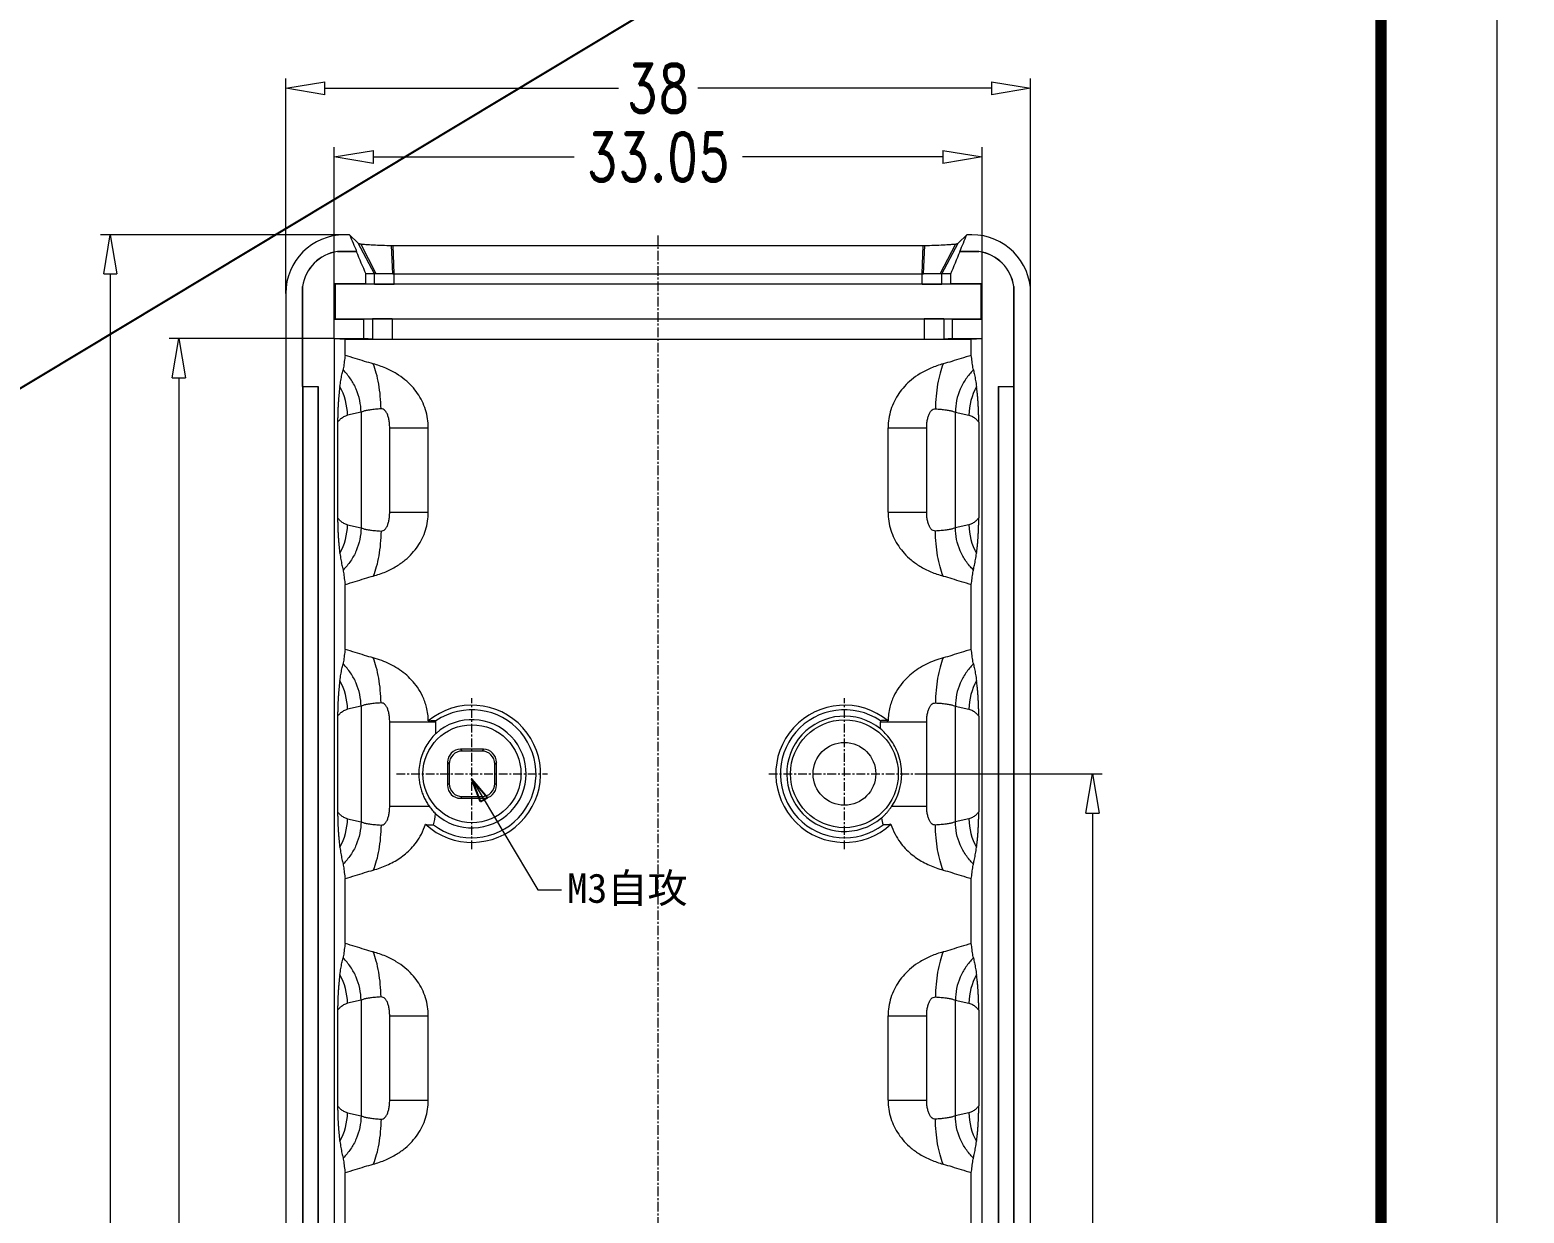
# Model space of a CAD drawing. Header units: inches. Extents: x 3700 to 4563, y 1353 to 2328.
# Drawn here: x 4045.9 to 4122.1, y 2202.2 to 2262.6 of the extents above; entities that cross this region are included whole.
import ezdxf

# ---------------------------------------------------------------- set-up
doc = ezdxf.new("R2010")
doc.units = ezdxf.units.IN
doc.header["$LTSCALE"] = 0.5
doc.linetypes.add('CENTER', pattern=[10.16, 6.35, -1.27, 1.27, -1.27])
doc.layers.add('dim', color=82, linetype='Continuous', lineweight=9)
doc.layers.add('from', color=7, linetype='Continuous', lineweight=13)
doc.styles.add('ROMAND', font='romand.shx', dxfattribs={"width": 0.75, "bigfont": 'gbcbig.shx'})
doc.styles.add('楷体', font='')
doc.styles.get('楷体').set_extended_font_data('KaiTi_GB2312')
doc.dimstyles.new('YanXiu', dxfattribs={"dimtxt": 2.5, "dimasz": 2.2, "dimexe": 1, "dimexo": 0, "dimgap": 0.66, "dimtad": 0, "dimzin": 9, "dimdsep": 46, "dimtxsty": 'ROMAND', "dimblk": 'CLOSEDBLANK', "dimcen": 0, "dimclrd": 3, "dimclre": 3, "dimclrt": 7, "dimazin": 2, "dimtfac": 1, "dimtofl": 0, "dimtmove": 0, "dimatfit": 3, "dimldrblk": 'CLOSEDBLANK', "dimfxl": 1, "dimlwd": 5, "dimlwe": 5, "dimarcsym": 0})

# ---------------------------------------------------------------- blocks, each defined once
blk = doc.blocks.new('_ClosedBlank')
at = {"color": 0, "linetype": 'ByBlock', "lineweight": -2}
for p, q in [((-1, 0.167), (0, 0)), ((-1, 0.167), (-1, -0.167)), ((0, 0), (-1, -0.167))]:
    blk.add_line(p, q, dxfattribs=at)
blk = doc.blocks.new('*D73')
at = {"layer": 'Defpoints', "color": 0, "transparency": 16777216}
for p in [(802.849, 488.391), (802.849, 429.391), (811.657, 429.391)]:
    blk.add_point(p, dxfattribs=at)
at = {"layer": 'dim', "color": 3, "lineweight": 5, "transparency": 16777216}
for p, q in [((802.849, 488.391), (812.156, 488.391)), ((811.657, 486.391), (811.657, 460.864)), ((811.657, 431.391), (811.657, 456.918)), ((802.849, 429.391), (812.156, 429.391))]:
    blk.add_line(p, q, dxfattribs=at)
at = {"layer": 'dim', "color": 3, "lineweight": 5, "transparency": 16777216, "xscale": 2, "yscale": 2, "zscale": 2}
for p, rotation in [((811.657, 488.391), 90), ((811.657, 429.391), 270)]:
    blk.add_blockref('_ClosedBlank', p, dxfattribs=dict(at, rotation=rotation))
at = {"layer": 'dim', "color": 7, "transparency": 16777216, "insert": (811.657, 458.891), "char_height": 2.5, "attachment_point": 5, "rotation": 90, "style": 'ROMAND'}
blk.add_mtext('59', dxfattribs=at)
blk = doc.blocks.new('*D69')
at = {"layer": 'Defpoints', "color": 0, "transparency": 16777216}
for p in [(806.022, 519.863), (772.976, 510.591), (806.022, 510.591)]:
    blk.add_point(p, dxfattribs=at)
at = {"layer": 'dim', "color": 3, "lineweight": 5, "transparency": 16777216}
for p, q in [((772.976, 510.591), (772.976, 520.363)), ((806.022, 510.591), (806.022, 520.363)), ((774.976, 519.863), (785.205, 519.863)), ((804.022, 519.863), (793.794, 519.863))]:
    blk.add_line(p, q, dxfattribs=at)
at = {"layer": 'dim', "color": 3, "lineweight": 5, "transparency": 16777216, "xscale": 2, "yscale": 2, "zscale": 2, "rotation": 180}
blk.add_blockref('_ClosedBlank', (772.976, 519.863), dxfattribs=at)
at = {"layer": 'dim', "color": 3, "lineweight": 5, "transparency": 16777216, "xscale": 2, "yscale": 2, "zscale": 2}
blk.add_blockref('_ClosedBlank', (806.022, 519.863), dxfattribs=at)
at = {"layer": 'dim', "color": 7, "transparency": 16777216, "insert": (789.499, 519.863), "char_height": 2.5, "attachment_point": 5, "style": 'ROMAND'}
blk.add_mtext('33.05', dxfattribs=at)
blk = doc.blocks.new('*D70')
at = {"layer": 'Defpoints', "color": 0, "transparency": 16777216}
for p in [(772.976, 510.591), (765.046, 407.191), (772.976, 407.191)]:
    blk.add_point(p, dxfattribs=at)
at = {"layer": 'dim', "color": 3, "lineweight": 5, "transparency": 16777216}
for p, q in [((772.976, 510.591), (764.546, 510.591)), ((765.046, 508.591), (765.046, 463.096)), ((765.046, 409.191), (765.046, 454.686)), ((772.976, 407.191), (764.546, 407.191))]:
    blk.add_line(p, q, dxfattribs=at)
at = {"layer": 'dim', "color": 3, "lineweight": 5, "transparency": 16777216, "xscale": 2, "yscale": 2, "zscale": 2}
for p, rotation in [((765.046, 510.591), 90), ((765.046, 407.191), 270)]:
    blk.add_blockref('_ClosedBlank', p, dxfattribs=dict(at, rotation=rotation))
at = {"layer": 'dim', "color": 7, "transparency": 16777216, "insert": (765.046, 458.891), "char_height": 2.5, "attachment_point": 5, "rotation": 90, "style": 'ROMAND'}
blk.add_mtext('103.4', dxfattribs=at)
blk = doc.blocks.new('*D71')
at = {"layer": 'Defpoints', "color": 0, "transparency": 16777216}
for p in [(773.495, 515.891), (761.546, 401.891), (773.495, 401.891)]:
    blk.add_point(p, dxfattribs=at)
at = {"layer": 'dim', "color": 3, "lineweight": 5, "transparency": 16777216}
for p, q in [((773.495, 515.891), (761.046, 515.891)), ((761.546, 513.891), (761.546, 461.712)), ((761.546, 403.891), (761.546, 456.069)), ((773.495, 401.891), (761.046, 401.891))]:
    blk.add_line(p, q, dxfattribs=at)
at = {"layer": 'dim', "color": 3, "lineweight": 5, "transparency": 16777216, "xscale": 2, "yscale": 2, "zscale": 2}
for p, rotation in [((761.546, 515.891), 90), ((761.546, 401.891), 270)]:
    blk.add_blockref('_ClosedBlank', p, dxfattribs=dict(at, rotation=rotation))
at = {"layer": 'dim', "color": 7, "transparency": 16777216, "insert": (761.546, 458.891), "char_height": 2.5, "attachment_point": 5, "rotation": 90, "style": 'ROMAND'}
blk.add_mtext('114', dxfattribs=at)
blk = doc.blocks.new('*D72')
at = {"layer": 'Defpoints', "color": 0, "transparency": 16777216}
for p in [(808.499, 523.363), (770.499, 512.895), (808.499, 512.895)]:
    blk.add_point(p, dxfattribs=at)
at = {"layer": 'dim', "color": 3, "lineweight": 5, "transparency": 16777216}
for p, q in [((770.499, 512.895), (770.499, 523.863)), ((808.499, 512.895), (808.499, 523.863)), ((772.499, 523.363), (787.482, 523.363)), ((806.499, 523.363), (791.517, 523.363))]:
    blk.add_line(p, q, dxfattribs=at)
at = {"layer": 'dim', "color": 3, "lineweight": 5, "transparency": 16777216, "xscale": 2, "yscale": 2, "zscale": 2, "rotation": 180}
blk.add_blockref('_ClosedBlank', (770.499, 523.363), dxfattribs=at)
at = {"layer": 'dim', "color": 3, "lineweight": 5, "transparency": 16777216, "xscale": 2, "yscale": 2, "zscale": 2}
blk.add_blockref('_ClosedBlank', (808.499, 523.363), dxfattribs=at)
at = {"layer": 'dim', "color": 7, "transparency": 16777216, "insert": (789.499, 523.363), "char_height": 2.5, "attachment_point": 5, "style": 'ROMAND'}
blk.add_mtext('38', dxfattribs=at)
blk = doc.blocks.new('*u76')
at = {"color": 7, "linetype": 'Continuous'}
for p, q in [((-15.746, 57), (-16.004, 57)), ((-15.746, 57), (-15.311, 56.565)), ((-14.472, 55), (-15.311, 56.565)), ((-14.38, 55), (-15.177, 56.534)), ((-13.536, 55), (-13.6, 56.456)), ((-13.474, 55), (-13.513, 56.456)), ((-13.513, 56.456), (13.513, 56.456)), ((13.474, 55), (13.513, 56.456)), ((13.536, 55), (13.6, 56.456)), ((14.38, 55), (15.177, 56.534)), ((14.472, 55), (15.311, 56.565)), ((15.311, 56.565), (15.746, 57)), ((16.004, 57), (15.746, 57)), ((-16.365, 56.146), (-16.365, 56.15)), ((-15.386, 56.15), (-16.365, 56.15)), ((-16.365, 56.146), (-15.405, 56.146)), ((16.365, 56.15), (15.386, 56.15)), ((15.405, 56.146), (16.365, 56.146)), ((16.365, 56.146), (16.365, 56.15)), ((-14.921, 54.5), (-14.921, 55)), ((-14.472, 55), (-14.921, 55)), ((-14.472, 54.485), (-14.472, 55)), ((-13.536, 55), (13.536, 55)), ((-13.474, 54.483), (-13.474, 55)), ((13.474, 54.483), (13.474, 55)), ((14.472, 54.485), (14.472, 55)), ((14.921, 55), (14.472, 55)), ((14.921, 54.5), (14.921, 55)), ((-18.15, 54.365), (-18.15, -54.365)), ((-18.146, 54.365), (-18.15, 54.365)), ((-18.146, 49.25), (-18.146, 54.365)), ((-16.5, 54.5), (-16.5, 52.7)), ((-16.5, 54.5), (-16.482, 54.482)), ((-14.921, 54.5), (-16.5, 54.5)), ((-16.482, 54.482), (-16.482, 52.718)), ((16.482, 54.482), (-16.482, 54.482)), ((-14.921, 54.5), (-14.472, 54.485)), ((14.472, 54.485), (14.921, 54.5)), ((16.5, 54.5), (14.921, 54.5)), ((16.5, 54.5), (16.482, 54.482)), ((16.482, 52.718), (16.482, 54.482)), ((16.5, 52.7), (16.5, 54.5)), ((18.146, 54.365), (18.146, 49.25)), ((18.146, 54.365), (18.15, 54.365)), ((18.15, -54.365), (18.15, 54.365)), ((-19, 54.004), (-19, -54.004)), ((19, -54.004), (19, 54.004)), ((-16.5, 52.7), (-16.482, 52.718)), ((-16.5, 52.7), (-15.021, 52.7)), ((-16.482, 52.718), (16.482, 52.718)), ((-15.021, 52.7), (-14.573, 52.715)), ((-15.021, 51.7), (-15.021, 52.7)), ((-14.573, 52.715), (-14.573, 51.678)), ((-13.574, 52.717), (-13.574, 51.675)), ((13.574, 52.717), (13.574, 51.675)), ((14.573, 52.715), (14.573, 51.678)), ((14.573, 52.715), (15.021, 52.7)), ((15.021, 51.7), (15.021, 52.7)), ((15.021, 52.7), (16.5, 52.7)), ((16.5, 52.7), (16.482, 52.718)), ((-16.523, 51.7), (-16.523, -51.7)), ((-16.523, 51.7), (-15.021, 51.7)), ((-16.523, 51.7), (-15.972, 51.673)), ((-15.972, 50.835), (-15.972, 51.673)), ((-15.972, 51.673), (15.972, 51.673)), ((-14.573, 51.678), (-15.021, 51.7)), ((15.021, 51.7), (14.573, 51.678)), ((15.021, 51.7), (16.523, 51.7)), ((15.972, 51.673), (16.523, 51.7)), ((15.972, 50.835), (15.972, 51.673)), ((16.523, -51.7), (16.523, 51.7)), ((-18.137, 49.241), (-18.146, 49.25)), ((-18.146, 49.25), (-17.35, 49.25)), ((-18.137, 49.241), (-18.137, -49.241)), ((-17.359, 49.241), (-18.137, 49.241)), ((-17.35, 49.25), (-17.359, 49.241)), ((-17.359, 49.241), (-17.359, -49.241)), ((-17.35, 49.25), (-17.35, -49.25)), ((17.35, 49.25), (17.35, -49.25)), ((17.359, 49.241), (17.35, 49.25)), ((17.35, 49.25), (18.146, 49.25)), ((17.359, 49.241), (17.359, -49.241)), ((18.137, 49.241), (17.359, 49.241)), ((18.146, 49.25), (18.137, 49.241)), ((18.137, 49.241), (18.137, -49.241)), ((-16.354, 47.439), (-16.354, 42.561)), ((-15.159, 47.946), (-15.851, 47.793)), ((-15.159, 47.946), (-15.159, 42.054)), ((15.158, 47.946), (15.158, 42.054)), ((15.158, 47.946), (15.851, 47.793)), ((16.354, 47.439), (16.354, 42.561)), ((-13.697, 42.847), (-13.697, 47.153)), ((-13.697, 47.153), (-11.728, 47.153)), ((-11.728, 42.847), (-11.728, 47.153)), ((11.728, 42.847), (11.728, 47.153)), ((11.728, 47.153), (13.697, 47.153)), ((13.697, 42.847), (13.697, 47.153)), ((-13.697, 42.847), (-11.728, 42.847)), ((11.728, 42.847), (13.697, 42.847)), ((-15.851, 42.207), (-15.159, 42.054)), ((15.851, 42.207), (15.158, 42.054)), ((-15.972, 35.835), (-15.972, 39.165)), ((15.972, 35.835), (15.972, 39.165)), ((-15.159, 32.946), (-15.851, 32.793)), ((-15.159, 32.946), (-15.159, 27.054)), ((15.158, 32.946), (15.158, 27.054)), ((15.158, 32.946), (15.851, 32.793)), ((-16.354, 32.439), (-16.354, 27.561)), ((-13.697, 27.847), (-13.697, 32.153)), ((-13.697, 32.153), (-11.336, 32.153)), ((-11.336, 32.153), (-11.336, 32.202)), ((-11.336, 31.564), (-11.336, 32.153)), ((11.336, 31.797), (11.336, 32.153)), ((11.336, 32.153), (13.697, 32.153)), ((13.697, 27.847), (13.697, 32.153)), ((16.354, 32.439), (16.354, 27.561)), ((-10.086, 30.75), (-9.998, 30.663)), ((-8.914, 30.75), (-10.086, 30.75)), ((-9.002, 30.663), (-9.998, 30.663)), ((-8.914, 30.75), (-9.002, 30.663)), ((-10.75, 30.086), (-10.75, 28.914)), ((-10.75, 30.086), (-10.663, 29.998)), ((-10.663, 29.998), (-10.663, 29.002)), ((-8.25, 30.086), (-8.337, 29.998)), ((-8.337, 29.002), (-8.337, 29.998)), ((-8.25, 28.914), (-8.25, 30.086)), ((-10.75, 28.914), (-10.663, 29.002)), ((-8.25, 28.914), (-8.337, 29.002)), ((-10.086, 28.25), (-9.998, 28.337)), ((-10.086, 28.25), (-8.914, 28.25)), ((-9.998, 28.337), (-9.002, 28.337)), ((-8.914, 28.25), (-9.002, 28.337)), ((-13.697, 27.847), (-11.683, 27.847)), ((11.918, 27.847), (13.697, 27.847)), ((-15.851, 27.207), (-15.159, 27.054)), ((15.851, 27.207), (15.158, 27.054)), ((-15.972, 20.835), (-15.972, 24.165)), ((15.972, 20.835), (15.972, 24.165)), ((-15.159, 17.946), (-15.851, 17.793)), ((-15.159, 17.946), (-15.159, 12.054)), ((15.158, 17.946), (15.158, 12.054)), ((15.158, 17.946), (15.851, 17.793)), ((-16.354, 17.439), (-16.354, 12.561)), ((-13.697, 12.847), (-13.697, 17.153)), ((-13.697, 17.153), (-11.728, 17.153)), ((-11.728, 12.847), (-11.728, 17.153)), ((11.728, 12.847), (11.728, 17.153)), ((11.728, 17.153), (13.697, 17.153)), ((13.697, 12.847), (13.697, 17.153)), ((16.354, 17.439), (16.354, 12.561)), ((-15.851, 12.207), (-15.159, 12.054)), ((-13.697, 12.847), (-11.728, 12.847)), ((11.728, 12.847), (13.697, 12.847)), ((15.851, 12.207), (15.158, 12.054)), ((-15.972, 5.835), (-15.972, 9.165)), ((15.972, 5.835), (15.972, 9.165))]:
    blk.add_line(p, q, dxfattribs=at)
at = {"color": 1, "linetype": 'CENTER', "ltscale": 0.152}
blk.add_line((0, -57), (0, 57), dxfattribs=at)
at = {"color": 1, "linetype": 'CENTER', "ltscale": 0.14}
for p, q in [((-9.5, 25.65), (-9.5, 33.35)), ((9.5, 25.65), (9.5, 33.35)), ((-13.35, 29.5), (-5.65, 29.5)), ((5.65, 29.5), (13.35, 29.5))]:
    blk.add_line(p, q, dxfattribs=at)
at = {"color": 7, "linetype": 'Continuous'}
for centre, radius in [((9.5, 29.5), 2.75), ((-9.5, 29.5), 2.5), ((9.5, 29.5), 1.6)]:
    blk.add_circle(centre, radius, dxfattribs=at)
for centre, radius, start, end in [((197.124, 146.422), 230.889, 202.78632, 203.0153), ((-13.513, 67.24), 10.784, 269.53705, 269.99796), ((13.513, 67.235), 10.779, 270.00192, 270.46307), ((-197.326, 146.508), 231.109, 336.98481, 337.21357), ((-16.033, 54.033), 2.143, 98.925, 171.075), ((-16.033, 54.033), 2.139, 98.93135, 171.06865), ((-16.425, 60.408), 4.383, 283.45847, 283.70184), ((200.834, 146.824), 234.481, 202.75046, 203.05436), ((-201.11, 146.941), 234.782, 336.94584, 337.24934), ((16.495, 60.717), 4.699, 256.35338, 256.58035), ((16.033, 54.033), 2.143, 8.925, 81.075), ((16.033, 54.033), 2.139, 8.93135, 81.06865), ((-18.936, 47.756), 3.086, 0.69053, 29.09158), ((18.949, 47.75), 3.099, 150.95921, 179.2057), ((-18.949, 42.25), 3.099, 330.95921, 359.2057), ((18.936, 42.244), 3.086, 180.69053, 209.09158), ((-18.936, 32.756), 3.086, 0.69053, 29.09158), ((18.949, 32.75), 3.099, 150.95921, 179.2057), ((-9.5, 29.5), 3.5, 227.35538, 129.54507), ((9.5, 29.5), 3.5, 50.45547, 312.64445), ((-9.5, 29.5), 3.267, 232.88482, 124.19636), ((-9.5, 29.5), 2.762, 227.72005, 131.65067), ((9.5, 29.5), 3.267, 55.80428, 307.1148), ((9.5, 29.5), 2.94, 51.36889, 309.97389), ((14.75, 32.151), 3.415, 179.14842, 179.97882), ((9.459, 29.502), 2.964, 326.06267, 359.96159), ((-14.734, 27.844), 3.398, 343.77586, 353.44695), ((-18.949, 27.25), 3.099, 330.95921, 359.2057), ((14.732, 27.843), 3.396, 190.1194, 196.21896), ((18.936, 27.244), 3.086, 180.69053, 209.09158), ((-18.936, 17.756), 3.086, 0.69053, 29.09158), ((18.949, 17.75), 3.099, 150.95921, 179.2057), ((-18.949, 12.25), 3.099, 330.95921, 359.2057), ((18.936, 12.244), 3.086, 180.69053, 209.09158)]:
    blk.add_arc(centre, radius, start, end, dxfattribs=at)
for centre, major_axis, ratio, start_param, end_param in [((-15.996, 53.996), (2.127, -2.127), 0.997265, 2.357564, 3.925621), ((15.996, 53.996), (2.127, 2.127), 0.997265, -0.784029, 0.784029), ((-13.474, 54.485), (1, 0), 0.001745, -3.089233, -1.570796), ((13.474, 54.485), (1, 0), 0.001745, -1.570796, -0.05236), ((-13.574, 52.715), (1, 0), 0.001745, 1.570796, 3.089233), ((13.574, 52.715), (1, 0), 0.001745, 0.05236, 1.570796), ((-13.574, 51.678), (1, 0), 0.002618, -3.089233, -1.570796), ((13.574, 51.678), (1, 0), 0.002618, -1.570796, -0.05236), ((-10.085, 30.085), (0.47, -0.47), 0.999695, 2.356347, 3.926839), ((-9.998, 29.998), (0.47, -0.47), 0.999695, 2.356347, 3.926839), ((-9.002, 29.998), (-0.47, -0.47), 0.999695, 2.356347, 3.926839), ((-8.915, 30.085), (0.47, 0.47), 0.999695, -0.785246, 0.785246), ((-9.998, 29.002), (0.47, 0.47), 0.999695, 2.356347, 3.926839), ((-9.002, 29.002), (-0.47, 0.47), 0.999695, 2.356347, 3.926839), ((-10.085, 28.915), (0.47, 0.47), 0.999695, -3.926839, -2.356347), ((-8.915, 28.915), (0.47, -0.47), 0.999695, -0.785246, 0.785246)]:
    blk.add_ellipse(centre, major_axis=major_axis, ratio=ratio, start_param=start_param, end_param=end_param, dxfattribs=at)
for points, start_tangent, end_tangent in [([(-15.311, 56.565), (-15.297, 56.558), (-15.27, 56.55), (-15.23, 56.542), (-15.177, 56.534)], (0.707107, -0.707107), (0.992047, -0.12587)), ([(-15.177, 56.534), (-14.921, 56.509), (-14.544, 56.484), (-14.084, 56.465), (-13.6, 56.456)], (0.992047, -0.125869), (0.999967, -0.008109)), ([(13.6, 56.456), (14.084, 56.465), (14.544, 56.484), (14.921, 56.509), (15.177, 56.534)], (0.999967, 0.008109), (0.992047, 0.125869)), ([(15.177, 56.534), (15.23, 56.542), (15.27, 56.55), (15.297, 56.558), (15.311, 56.565)], (0.992047, 0.12587), (0.707107, 0.707107)), ([(-14.38, 55), (-14.443, 54.999), (-14.472, 55)], (-1, -0.000065), (-1, 0)), ([(-13.536, 55), (-13.798, 54.999), (-14.04, 55), (-14.237, 54.999), (-14.38, 55)], (-1, -0.000012), (-1, -0.000065)), ([(14.38, 55), (14.238, 54.999), (14.041, 55), (13.799, 54.999), (13.536, 55)], (-1, 0.000027), (-1, 0.000001)), ([(14.472, 55), (14.444, 54.999), (14.38, 55)], (-1, 0), (-1, 0.000027)), ([(-15.972, 50.835), (-15.994, 50.695), (-16.015, 50.538), (-16.036, 50.375), (-16.057, 50.223), (-16.079, 50.105)], (-0.161575, -0.98686), (-0.233477, -0.972362)), ([(-14.541, 50.412), (-14.979, 50.541), (-15.454, 50.689), (-15.972, 50.835)], (-0.966024, 0.258451), (-0.969373, 0.245592)), ([(-11.728, 47.153), (-11.764, 47.617), (-11.872, 48.076), (-12.047, 48.511), (-12.281, 48.908), (-12.568, 49.268), (-12.922, 49.602), (-13.36, 49.913), (-13.903, 50.192), (-14.541, 50.412)], (-0.000332, 1), (-0.966014, 0.25849)), ([(-14.141, 48.115), (-14.176, 48.764), (-14.257, 49.382), (-14.38, 49.94), (-14.541, 50.412)], (-0.016339, 0.999867), (-0.386436, 0.922316)), ([(14.541, 50.412), (13.91, 50.195), (13.359, 49.913), (12.918, 49.599), (12.566, 49.265), (12.28, 48.907), (12.047, 48.511), (11.871, 48.076), (11.764, 47.616), (11.728, 47.153)], (-0.966014, -0.258489), (-0.000357, -1)), ([(14.541, 50.412), (14.38, 49.94), (14.257, 49.382), (14.176, 48.764), (14.141, 48.115)], (-0.386436, -0.922316), (-0.016339, -0.999867)), ([(15.972, 50.835), (15.454, 50.689), (14.979, 50.541), (14.541, 50.412)], (-0.969377, -0.245578), (-0.966018, -0.258475)), ([(16.079, 50.105), (16.057, 50.223), (16.036, 50.375), (16.015, 50.537), (15.994, 50.695), (15.972, 50.835)], (-0.233378, 0.972386), (-0.161571, 0.986861)), ([(-16.24, 49.256), (-16.19, 49.571), (-16.136, 49.851), (-16.079, 50.105)], (0.142847, 0.989745), (0.233485, 0.97236)), ([(-15.159, 47.946), (-15.224, 48.545), (-15.405, 49.119), (-15.694, 49.646), (-16.079, 50.105)], (-0.011326, 0.999936), (-0.715775, 0.698331)), ([(16.079, 50.105), (15.694, 49.646), (15.405, 49.119), (15.224, 48.545), (15.159, 47.946)], (-0.715775, -0.698331), (-0.011326, -0.999936)), ([(16.079, 50.105), (16.136, 49.851), (16.19, 49.57), (16.24, 49.254)], (0.233485, -0.97236), (0.142682, -0.989769)), ([(-16.24, 49.256), (-16.261, 49.1), (-16.279, 48.935), (-16.295, 48.762), (-16.31, 48.584), (-16.322, 48.401), (-16.333, 48.213), (-16.342, 48.022), (-16.348, 47.829), (-16.353, 47.633), (-16.354, 47.439)], (-0.142794, -0.989752), (0, -1)), ([(16.354, 47.439), (16.353, 47.631), (16.348, 47.825), (16.342, 48.019), (16.333, 48.212), (16.322, 48.401), (16.31, 48.584), (16.295, 48.761), (16.279, 48.934), (16.261, 49.098), (16.24, 49.254)], (0, 1), (-0.142497, 0.989795)), ([(-14.141, 48.115), (-14.428, 48.095), (-14.683, 48.066), (-14.895, 48.031), (-15.056, 47.99), (-15.159, 47.946)], (-0.998605, -0.052801), (-0.842925, -0.538031)), ([(-13.697, 47.153), (-13.707, 47.371), (-13.737, 47.578), (-13.787, 47.763), (-13.854, 47.915), (-13.938, 48.029), (-14.036, 48.096), (-14.141, 48.115)], (-0.000044, 1), (-0.998631, -0.052314)), ([(13.697, 47.153), (13.707, 47.371), (13.737, 47.578), (13.787, 47.762), (13.854, 47.915), (13.938, 48.029), (14.035, 48.096), (14.141, 48.115)], (0.00005, 1), (0.998628, -0.052372)), ([(14.141, 48.115), (14.428, 48.095), (14.683, 48.066), (14.895, 48.031), (15.056, 47.991), (15.158, 47.946)], (0.998609, -0.052725), (0.843408, -0.537273)), ([(-16.354, 47.439), (-16.305, 47.501), (-16.249, 47.561), (-16.186, 47.62), (-16.114, 47.675), (-16.033, 47.725), (-15.943, 47.766), (-15.851, 47.793)], (0.593584, 0.804772), (0.976446, 0.215763)), ([(15.851, 47.793), (15.946, 47.764), (16.036, 47.723), (16.117, 47.673), (16.188, 47.618), (16.251, 47.56), (16.306, 47.5), (16.354, 47.439)], (0.97646, -0.2157), (0.593583, -0.804773)), ([(-14.541, 39.588), (-13.897, 39.81), (-13.349, 40.093), (-12.907, 40.41), (-12.553, 40.749), (-12.269, 41.11), (-12.04, 41.503), (-11.869, 41.932), (-11.763, 42.386), (-11.728, 42.847)], (0.966013, 0.258493), (0.000331, 1)), ([(-14.141, 41.885), (-14.036, 41.904), (-13.938, 41.971), (-13.854, 42.085), (-13.787, 42.237), (-13.737, 42.422), (-13.707, 42.629), (-13.697, 42.847)], (0.998631, -0.052314), (0.000044, 1)), ([(11.728, 42.847), (11.763, 42.385), (11.869, 41.931), (12.041, 41.501), (12.269, 41.109), (12.552, 40.749), (12.907, 40.41), (13.352, 40.091), (13.909, 39.805), (14.541, 39.588)], (0.000357, -1), (0.966014, -0.258491)), ([(14.141, 41.885), (14.035, 41.904), (13.938, 41.971), (13.854, 42.085), (13.787, 42.238), (13.737, 42.422), (13.707, 42.629), (13.697, 42.847)], (-0.998628, -0.052372), (-0.00005, 1)), ([(-16.354, 42.561), (-16.353, 42.369), (-16.348, 42.175), (-16.342, 41.981), (-16.333, 41.788), (-16.322, 41.599), (-16.31, 41.416), (-16.295, 41.239), (-16.279, 41.066), (-16.261, 40.902), (-16.24, 40.746)], (0, -1), (0.142497, -0.989795)), ([(-15.851, 42.207), (-15.946, 42.236), (-16.036, 42.277), (-16.117, 42.327), (-16.188, 42.382), (-16.251, 42.44), (-16.306, 42.5), (-16.354, 42.561)], (-0.97646, 0.2157), (-0.593583, 0.804773)), ([(-15.159, 42.054), (-15.224, 41.455), (-15.405, 40.881), (-15.694, 40.354), (-16.079, 39.895)], (-0.011326, -0.999936), (-0.715775, -0.698331)), ([(-15.159, 42.054), (-15.056, 42.01), (-14.895, 41.969), (-14.683, 41.934), (-14.428, 41.905), (-14.141, 41.885)], (0.842925, -0.538031), (0.998605, -0.052801)), ([(15.158, 42.054), (15.056, 42.009), (14.895, 41.969), (14.683, 41.934), (14.428, 41.905), (14.141, 41.885)], (-0.843407, -0.537275), (-0.998609, -0.052725)), ([(16.079, 39.895), (15.694, 40.354), (15.405, 40.881), (15.224, 41.455), (15.159, 42.054)], (-0.715775, 0.698331), (-0.011326, 0.999936)), ([(16.354, 42.561), (16.305, 42.499), (16.249, 42.439), (16.186, 42.38), (16.114, 42.325), (16.033, 42.275), (15.943, 42.234), (15.851, 42.207)], (-0.593584, -0.804772), (-0.976446, -0.215763)), ([(16.24, 40.744), (16.261, 40.9), (16.279, 41.065), (16.295, 41.238), (16.31, 41.416), (16.322, 41.599), (16.333, 41.787), (16.342, 41.978), (16.348, 42.171), (16.353, 42.367), (16.354, 42.561)], (0.142794, 0.989752), (0, 1)), ([(-14.141, 41.885), (-14.176, 41.236), (-14.257, 40.618), (-14.38, 40.06), (-14.541, 39.588)], (-0.01633, -0.999867), (-0.386436, -0.922316)), ([(14.541, 39.588), (14.38, 40.06), (14.257, 40.618), (14.176, 41.236), (14.141, 41.885)], (-0.386436, 0.922316), (-0.01633, 0.999867)), ([(-16.24, 40.746), (-16.19, 40.43), (-16.136, 40.149), (-16.079, 39.895)], (0.142682, -0.989769), (0.233485, -0.97236)), ([(16.079, 39.895), (16.136, 40.149), (16.19, 40.429), (16.24, 40.744)], (0.233485, 0.97236), (0.142847, 0.989745)), ([(-16.079, 39.895), (-16.057, 39.777), (-16.036, 39.624), (-16.014, 39.461), (-15.993, 39.303), (-15.972, 39.165)], (0.233477, -0.972362), (0.161575, -0.98686)), ([(15.972, 39.165), (15.993, 39.303), (16.014, 39.461), (16.036, 39.624), (16.057, 39.777), (16.079, 39.895)], (0.161571, 0.986861), (0.233378, 0.972386)), ([(-15.972, 39.165), (-15.455, 39.311), (-14.979, 39.459), (-14.541, 39.588)], (0.969373, 0.245592), (0.966025, 0.258449)), ([(14.541, 39.588), (14.979, 39.459), (15.455, 39.311), (15.972, 39.165)], (0.966019, -0.258473), (0.969377, -0.245578)), ([(-15.972, 35.835), (-15.994, 35.695), (-16.015, 35.538), (-16.036, 35.375), (-16.057, 35.223), (-16.079, 35.105)], (-0.161575, -0.98686), (-0.233477, -0.972362)), ([(-14.541, 35.412), (-14.979, 35.541), (-15.454, 35.689), (-15.972, 35.835)], (-0.966024, 0.258451), (-0.969373, 0.245592)), ([(15.972, 35.835), (15.454, 35.689), (14.979, 35.541), (14.541, 35.412)], (-0.969377, -0.245578), (-0.966018, -0.258475)), ([(16.079, 35.105), (16.057, 35.223), (16.036, 35.375), (16.015, 35.537), (15.994, 35.695), (15.972, 35.835)], (-0.233378, 0.972386), (-0.161571, 0.986861)), ([(-16.24, 34.256), (-16.19, 34.571), (-16.136, 34.851), (-16.079, 35.105)], (0.142847, 0.989745), (0.233485, 0.97236)), ([(-15.159, 32.946), (-15.224, 33.545), (-15.405, 34.119), (-15.694, 34.646), (-16.079, 35.105)], (-0.011326, 0.999936), (-0.715775, 0.698331)), ([(-11.728, 32.199), (-11.819, 32.893), (-12.022, 33.458), (-12.284, 33.912), (-12.584, 34.285), (-12.916, 34.598), (-13.285, 34.867), (-13.685, 35.092), (-14.106, 35.274), (-14.541, 35.412)], (-0.015512, 0.99988), (-0.966014, 0.25849)), ([(-14.141, 33.115), (-14.176, 33.764), (-14.257, 34.382), (-14.38, 34.94), (-14.541, 35.412)], (-0.016339, 0.999867), (-0.386436, 0.922316)), ([(14.541, 35.412), (14.106, 35.274), (13.684, 35.092), (13.284, 34.866), (12.916, 34.598), (12.584, 34.285), (12.283, 33.911), (12.021, 33.458), (11.819, 32.892), (11.728, 32.199)], (-0.966014, -0.258489), (-0.015596, -0.999878)), ([(14.541, 35.412), (14.38, 34.94), (14.257, 34.382), (14.176, 33.764), (14.141, 33.115)], (-0.386436, -0.922316), (-0.016339, -0.999867)), ([(16.079, 35.105), (15.694, 34.646), (15.405, 34.119), (15.224, 33.545), (15.159, 32.946)], (-0.715775, -0.698331), (-0.011326, -0.999936)), ([(16.079, 35.105), (16.136, 34.851), (16.19, 34.57), (16.24, 34.254)], (0.233485, -0.97236), (0.142682, -0.989769)), ([(-16.24, 34.256), (-16.261, 34.1), (-16.279, 33.935), (-16.295, 33.762), (-16.31, 33.584), (-16.322, 33.401), (-16.333, 33.213), (-16.342, 33.022), (-16.348, 32.829), (-16.353, 32.633), (-16.354, 32.439)], (-0.142794, -0.989752), (0, -1)), ([(16.354, 32.439), (16.353, 32.631), (16.348, 32.825), (16.342, 33.019), (16.333, 33.212), (16.322, 33.401), (16.31, 33.584), (16.295, 33.761), (16.279, 33.934), (16.261, 34.098), (16.24, 34.254)], (0, 1), (-0.142497, 0.989795)), ([(-16.354, 32.439), (-16.305, 32.501), (-16.249, 32.561), (-16.186, 32.62), (-16.114, 32.675), (-16.033, 32.725), (-15.943, 32.766), (-15.851, 32.793)], (0.593584, 0.804772), (0.976446, 0.215763)), ([(-14.141, 33.115), (-14.428, 33.095), (-14.683, 33.066), (-14.895, 33.031), (-15.056, 32.99), (-15.159, 32.946)], (-0.998605, -0.052801), (-0.842925, -0.538031)), ([(-13.697, 32.153), (-13.707, 32.371), (-13.737, 32.578), (-13.787, 32.763), (-13.854, 32.915), (-13.938, 33.029), (-14.036, 33.096), (-14.141, 33.115)], (-0.000044, 1), (-0.998631, -0.052314)), ([(13.697, 32.153), (13.707, 32.371), (13.737, 32.578), (13.787, 32.762), (13.854, 32.915), (13.938, 33.029), (14.035, 33.096), (14.141, 33.115)], (0.00005, 1), (0.998628, -0.052372)), ([(14.141, 33.115), (14.428, 33.095), (14.683, 33.066), (14.895, 33.031), (15.056, 32.991), (15.158, 32.946)], (0.998609, -0.052725), (0.843408, -0.537273)), ([(15.851, 32.793), (15.946, 32.764), (16.036, 32.723), (16.117, 32.673), (16.188, 32.618), (16.251, 32.56), (16.306, 32.5), (16.354, 32.439)], (0.97646, -0.2157), (0.593583, -0.804773)), ([(-11.728, 32.199), (-11.594, 32.218), (-11.462, 32.219), (-11.336, 32.202)], (0.98021, 0.19796), (0.976984, -0.213311)), ([(11.728, 32.199), (11.594, 32.218), (11.462, 32.219), (11.336, 32.202)], (-0.980213, 0.197948), (-0.976988, -0.213293)), ([(-11.336, 31.564), (-11.542, 31.337), (-11.752, 31.052), (-11.941, 30.712), (-12.09, 30.33), (-12.183, 29.922), (-12.215, 29.5)], (-0.70658, -0.707634), (0, -1)), ([(12.422, 29.5), (12.381, 29.993), (12.262, 30.46), (12.075, 30.889), (11.842, 31.259), (11.585, 31.564), (11.336, 31.797)], (0, 1), (-0.767637, 0.640885)), ([(-12.215, 29.5), (-12.2, 29.218), (-12.161, 28.951), (-12.097, 28.696), (-12.015, 28.458), (-11.916, 28.237), (-11.805, 28.033), (-11.683, 27.847)], (0, -1), (0.577191, -0.816609)), ([(-16.354, 27.561), (-16.353, 27.369), (-16.348, 27.175), (-16.342, 26.981), (-16.333, 26.788), (-16.322, 26.599), (-16.31, 26.416), (-16.295, 26.239), (-16.279, 26.066), (-16.261, 25.902), (-16.24, 25.746)], (0, -1), (0.142497, -0.989795)), ([(-15.851, 27.207), (-15.946, 27.236), (-16.036, 27.277), (-16.117, 27.327), (-16.188, 27.382), (-16.251, 27.44), (-16.306, 27.5), (-16.354, 27.561)], (-0.97646, 0.2157), (-0.593583, 0.804773)), ([(-14.141, 26.885), (-14.036, 26.904), (-13.938, 26.971), (-13.854, 27.085), (-13.787, 27.237), (-13.737, 27.422), (-13.707, 27.629), (-13.697, 27.847)], (0.998631, -0.052314), (0.000044, 1)), ([(-11.684, 27.848), (-11.523, 27.639), (-11.358, 27.456)], (0.577177, -0.816619), (0.694786, -0.719216)), ([(11.389, 27.247), (11.487, 27.336), (11.59, 27.44), (11.699, 27.56), (11.808, 27.695), (11.918, 27.848)], (0.750784, 0.660547), (0.557303, 0.830309)), ([(14.141, 26.885), (14.035, 26.904), (13.938, 26.971), (13.854, 27.085), (13.787, 27.238), (13.737, 27.422), (13.707, 27.629), (13.697, 27.847)], (-0.998628, -0.052372), (-0.00005, 1)), ([(16.354, 27.561), (16.305, 27.499), (16.249, 27.439), (16.186, 27.38), (16.114, 27.325), (16.033, 27.275), (15.943, 27.234), (15.851, 27.207)], (-0.593584, -0.804772), (-0.976446, -0.215763)), ([(16.24, 25.744), (16.261, 25.9), (16.279, 26.065), (16.295, 26.238), (16.31, 26.416), (16.322, 26.599), (16.333, 26.787), (16.342, 26.978), (16.348, 27.171), (16.353, 27.367), (16.354, 27.561)], (0.142794, 0.989752), (0, 1)), ([(-15.159, 27.054), (-15.224, 26.455), (-15.405, 25.881), (-15.694, 25.354), (-16.079, 24.895)], (-0.011326, -0.999936), (-0.715775, -0.698331)), ([(-15.159, 27.054), (-15.056, 27.01), (-14.895, 26.969), (-14.683, 26.934), (-14.428, 26.905), (-14.141, 26.885)], (0.842925, -0.538031), (0.998605, -0.052801)), ([(-14.541, 24.588), (-14.185, 24.698), (-13.836, 24.837), (-13.501, 25.004), (-13.185, 25.2), (-12.889, 25.425), (-12.606, 25.692), (-12.336, 26.015), (-12.083, 26.419), (-11.871, 26.925)], (0.966013, 0.258493), (0.302568, 0.953128)), ([(-14.141, 26.885), (-14.176, 26.236), (-14.257, 25.618), (-14.38, 25.06), (-14.541, 24.588)], (-0.01633, -0.999867), (-0.386436, -0.922316)), ([(-11.871, 26.925), (-11.735, 26.899), (-11.601, 26.889), (-11.471, 26.895)], (0.970426, -0.241398), (0.99369, 0.11216)), ([(11.871, 26.925), (11.735, 26.899), (11.601, 26.889), (11.471, 26.895)], (-0.970425, -0.241403), (-0.993692, 0.112145)), ([(11.871, 26.925), (12.083, 26.419), (12.336, 26.015), (12.606, 25.691), (12.889, 25.425), (13.185, 25.2), (13.501, 25.004), (13.837, 24.837), (14.185, 24.698), (14.541, 24.588)], (0.302662, -0.953098), (0.966014, -0.258491)), ([(15.158, 27.054), (15.056, 27.009), (14.895, 26.969), (14.683, 26.934), (14.428, 26.905), (14.141, 26.885)], (-0.843407, -0.537275), (-0.998609, -0.052725)), ([(14.541, 24.588), (14.38, 25.06), (14.257, 25.618), (14.176, 26.236), (14.141, 26.885)], (-0.386436, 0.922316), (-0.01633, 0.999867)), ([(16.079, 24.895), (15.694, 25.354), (15.405, 25.881), (15.224, 26.455), (15.159, 27.054)], (-0.715775, 0.698331), (-0.011326, 0.999936)), ([(-16.24, 25.746), (-16.19, 25.43), (-16.136, 25.149), (-16.079, 24.895)], (0.142682, -0.989769), (0.233485, -0.97236)), ([(16.079, 24.895), (16.136, 25.149), (16.19, 25.429), (16.24, 25.744)], (0.233485, 0.97236), (0.142847, 0.989745)), ([(-16.079, 24.895), (-16.057, 24.777), (-16.036, 24.624), (-16.014, 24.461), (-15.993, 24.303), (-15.972, 24.165)], (0.233477, -0.972362), (0.161575, -0.98686)), ([(-15.972, 24.165), (-15.455, 24.311), (-14.979, 24.459), (-14.541, 24.588)], (0.969373, 0.245592), (0.966025, 0.258449)), ([(14.541, 24.588), (14.979, 24.459), (15.455, 24.311), (15.972, 24.165)], (0.966019, -0.258473), (0.969377, -0.245578)), ([(15.972, 24.165), (15.993, 24.303), (16.014, 24.461), (16.036, 24.624), (16.057, 24.777), (16.079, 24.895)], (0.161571, 0.986861), (0.233378, 0.972386)), ([(-15.972, 20.835), (-15.994, 20.695), (-16.015, 20.538), (-16.036, 20.375), (-16.057, 20.223), (-16.079, 20.105)], (-0.161575, -0.98686), (-0.233477, -0.972362)), ([(-14.541, 20.412), (-14.979, 20.541), (-15.454, 20.689), (-15.972, 20.835)], (-0.966024, 0.258451), (-0.969373, 0.245592)), ([(15.972, 20.835), (15.454, 20.689), (14.979, 20.541), (14.541, 20.412)], (-0.969377, -0.245578), (-0.966018, -0.258475)), ([(16.079, 20.105), (16.057, 20.223), (16.036, 20.375), (16.015, 20.537), (15.994, 20.695), (15.972, 20.835)], (-0.233378, 0.972386), (-0.161571, 0.986861)), ([(-16.24, 19.256), (-16.19, 19.571), (-16.136, 19.851), (-16.079, 20.105)], (0.142847, 0.989745), (0.233485, 0.97236)), ([(-15.159, 17.946), (-15.224, 18.545), (-15.405, 19.119), (-15.694, 19.646), (-16.079, 20.105)], (-0.011326, 0.999936), (-0.715775, 0.698331)), ([(-11.728, 17.153), (-11.764, 17.617), (-11.872, 18.076), (-12.047, 18.511), (-12.281, 18.908), (-12.568, 19.268), (-12.922, 19.602), (-13.36, 19.913), (-13.903, 20.192), (-14.541, 20.412)], (-0.000332, 1), (-0.966014, 0.25849)), ([(-14.141, 18.115), (-14.176, 18.764), (-14.257, 19.382), (-14.38, 19.94), (-14.541, 20.412)], (-0.016339, 0.999867), (-0.386436, 0.922316)), ([(14.541, 20.412), (13.91, 20.195), (13.359, 19.913), (12.918, 19.599), (12.566, 19.265), (12.28, 18.907), (12.047, 18.511), (11.871, 18.076), (11.764, 17.616), (11.728, 17.153)], (-0.966014, -0.258489), (-0.000357, -1)), ([(14.541, 20.412), (14.38, 19.94), (14.257, 19.382), (14.176, 18.764), (14.141, 18.115)], (-0.386436, -0.922316), (-0.016339, -0.999867)), ([(16.079, 20.105), (15.694, 19.646), (15.405, 19.119), (15.224, 18.545), (15.159, 17.946)], (-0.715775, -0.698331), (-0.011326, -0.999936)), ([(16.079, 20.105), (16.136, 19.851), (16.19, 19.57), (16.24, 19.254)], (0.233485, -0.97236), (0.142682, -0.989769)), ([(-16.24, 19.256), (-16.261, 19.1), (-16.279, 18.935), (-16.295, 18.762), (-16.31, 18.584), (-16.322, 18.401), (-16.333, 18.213), (-16.342, 18.022), (-16.348, 17.829), (-16.353, 17.633), (-16.354, 17.439)], (-0.142794, -0.989752), (0, -1)), ([(16.354, 17.439), (16.353, 17.631), (16.348, 17.825), (16.342, 18.019), (16.333, 18.212), (16.322, 18.401), (16.31, 18.584), (16.295, 18.761), (16.279, 18.934), (16.261, 19.098), (16.24, 19.254)], (0, 1), (-0.142497, 0.989795)), ([(-16.354, 17.439), (-16.305, 17.501), (-16.249, 17.561), (-16.186, 17.62), (-16.114, 17.675), (-16.033, 17.725), (-15.943, 17.766), (-15.851, 17.793)], (0.593584, 0.804772), (0.976446, 0.215763)), ([(-14.141, 18.115), (-14.428, 18.095), (-14.683, 18.066), (-14.895, 18.031), (-15.056, 17.99), (-15.159, 17.946)], (-0.998605, -0.052801), (-0.842925, -0.538031)), ([(-13.697, 17.153), (-13.707, 17.371), (-13.737, 17.578), (-13.787, 17.763), (-13.854, 17.915), (-13.938, 18.029), (-14.036, 18.096), (-14.141, 18.115)], (-0.000044, 1), (-0.998631, -0.052314)), ([(13.697, 17.153), (13.707, 17.371), (13.737, 17.578), (13.787, 17.762), (13.854, 17.915), (13.938, 18.029), (14.035, 18.096), (14.141, 18.115)], (0.00005, 1), (0.998628, -0.052372)), ([(14.141, 18.115), (14.428, 18.095), (14.683, 18.066), (14.895, 18.031), (15.056, 17.991), (15.158, 17.946)], (0.998609, -0.052725), (0.843408, -0.537273)), ([(15.851, 17.793), (15.946, 17.764), (16.036, 17.723), (16.117, 17.673), (16.188, 17.618), (16.251, 17.56), (16.306, 17.5), (16.354, 17.439)], (0.97646, -0.2157), (0.593583, -0.804773)), ([(-16.354, 12.561), (-16.353, 12.369), (-16.348, 12.175), (-16.342, 11.981), (-16.333, 11.788), (-16.322, 11.599), (-16.31, 11.416), (-16.295, 11.239), (-16.279, 11.066), (-16.261, 10.902), (-16.24, 10.746)], (0, -1), (0.142497, -0.989795)), ([(-15.851, 12.207), (-15.946, 12.236), (-16.036, 12.277), (-16.117, 12.327), (-16.188, 12.382), (-16.251, 12.44), (-16.306, 12.5), (-16.354, 12.561)], (-0.97646, 0.2157), (-0.593583, 0.804773)), ([(-14.541, 9.588), (-13.897, 9.81), (-13.349, 10.093), (-12.907, 10.41), (-12.553, 10.749), (-12.269, 11.11), (-12.04, 11.503), (-11.869, 11.932), (-11.763, 12.386), (-11.728, 12.847)], (0.966013, 0.258493), (0.000331, 1)), ([(-14.141, 11.885), (-14.036, 11.904), (-13.938, 11.971), (-13.854, 12.085), (-13.787, 12.237), (-13.737, 12.422), (-13.707, 12.629), (-13.697, 12.847)], (0.998631, -0.052314), (0.000044, 1)), ([(11.728, 12.847), (11.763, 12.385), (11.869, 11.931), (12.041, 11.501), (12.269, 11.109), (12.552, 10.749), (12.907, 10.41), (13.352, 10.091), (13.909, 9.805), (14.541, 9.588)], (0.000357, -1), (0.966014, -0.258491)), ([(14.141, 11.885), (14.035, 11.904), (13.938, 11.971), (13.854, 12.085), (13.787, 12.238), (13.737, 12.422), (13.707, 12.629), (13.697, 12.847)], (-0.998628, -0.052372), (-0.00005, 1)), ([(16.354, 12.561), (16.305, 12.499), (16.249, 12.439), (16.186, 12.38), (16.114, 12.325), (16.033, 12.275), (15.943, 12.234), (15.851, 12.207)], (-0.593584, -0.804772), (-0.976446, -0.215763)), ([(16.24, 10.744), (16.261, 10.9), (16.279, 11.065), (16.295, 11.238), (16.31, 11.416), (16.322, 11.599), (16.333, 11.787), (16.342, 11.978), (16.348, 12.171), (16.353, 12.367), (16.354, 12.561)], (0.142794, 0.989752), (0, 1)), ([(-15.159, 12.054), (-15.224, 11.455), (-15.405, 10.881), (-15.694, 10.354), (-16.079, 9.895)], (-0.011326, -0.999936), (-0.715775, -0.698331)), ([(-15.159, 12.054), (-15.056, 12.01), (-14.895, 11.969), (-14.683, 11.934), (-14.428, 11.905), (-14.141, 11.885)], (0.842925, -0.538031), (0.998605, -0.052801)), ([(-14.141, 11.885), (-14.176, 11.236), (-14.257, 10.618), (-14.38, 10.06), (-14.541, 9.588)], (-0.01633, -0.999867), (-0.386436, -0.922316)), ([(15.158, 12.054), (15.056, 12.009), (14.895, 11.969), (14.683, 11.934), (14.428, 11.905), (14.141, 11.885)], (-0.843407, -0.537275), (-0.998609, -0.052725)), ([(14.541, 9.588), (14.38, 10.06), (14.257, 10.618), (14.176, 11.236), (14.141, 11.885)], (-0.386436, 0.922316), (-0.01633, 0.999867)), ([(16.079, 9.895), (15.694, 10.354), (15.405, 10.881), (15.224, 11.455), (15.159, 12.054)], (-0.715775, 0.698331), (-0.011326, 0.999936)), ([(-16.24, 10.746), (-16.19, 10.43), (-16.136, 10.149), (-16.079, 9.895)], (0.142682, -0.989769), (0.233485, -0.97236)), ([(16.079, 9.895), (16.136, 10.149), (16.19, 10.429), (16.24, 10.744)], (0.233485, 0.97236), (0.142847, 0.989745)), ([(-16.079, 9.895), (-16.057, 9.777), (-16.036, 9.624), (-16.014, 9.461), (-15.993, 9.303), (-15.972, 9.165)], (0.233477, -0.972362), (0.161575, -0.98686)), ([(-15.972, 9.165), (-15.455, 9.311), (-14.979, 9.459), (-14.541, 9.588)], (0.969373, 0.245592), (0.966025, 0.258449)), ([(14.541, 9.588), (14.979, 9.459), (15.455, 9.311), (15.972, 9.165)], (0.966019, -0.258473), (0.969377, -0.245578)), ([(15.972, 9.165), (15.993, 9.303), (16.014, 9.461), (16.036, 9.624), (16.057, 9.777), (16.079, 9.895)], (0.161571, 0.986861), (0.233378, 0.972386))]:
    blk.add_spline(points, degree=3, dxfattribs=dict(at, start_tangent=start_tangent, end_tangent=end_tangent))
at = {"layer": 'dim'}
for base, p1, p2, picture, middle in [((19, 64.473), (-19, 54.004), (19, 54.004), '*D72', (0, 64.473)), ((16.523, 60.973), (-16.523, 51.7), (16.523, 51.7), '*D69', (0, 60.973))]:
    dim = blk.add_linear_dim(base=base, p1=p1, p2=p2, dimstyle='YanXiu', override={"dimasz": 2, "dimexe": 0.49975, "dimgap": 0.49975}, dxfattribs=at)
    dim.commit()
    dim.dimension.update_dxf_attribs({"geometry": picture, "text_midpoint": middle, "insert": (-789.499, -458.891)})
for base, p1, p2, picture, middle in [((-27.954, -57), (-16.004, 57), (-16.004, -57), '*D71', (-27.954, 0)), ((-24.454, -51.7), (-16.523, 51.7), (-16.523, -51.7), '*D70', (-24.454, 0)), ((22.158, -29.5), (13.35, 29.5), (13.35, -29.5), '*D73', (22.158, 0))]:
    dim = blk.add_linear_dim(base=base, p1=p1, p2=p2, angle=90, dimstyle='YanXiu', override={"dimasz": 2, "dimexe": 0.49975, "dimgap": 0.49975}, dxfattribs=at)
    dim.commit()
    dim.dimension.update_dxf_attribs({"geometry": picture, "text_midpoint": middle, "insert": (-789.499, -458.891)})

msp = doc.modelspace()

# ---------------------------------------------------------------- linework, layer by layer
msp.add_line((3700.216, 2036.642), (4184.231, 2327.777))
at = {"layer": 'from'}
msp.add_lwpolyline([(3777.324, 2066.077), (4120.761, 2066.077), (4120.761, 2304.735), (3777.324, 2304.735)], close=True, dxfattribs=at)
at = {"layer": 'from', "const_width": 0.592}
msp.add_lwpolyline([(3783.243, 2071.996), (3783.243, 2298.816), (4114.842, 2298.816), (4114.842, 2071.996), (3783.243, 2071.996)], dxfattribs=at)

# ---------------------------------------------------------------- block references
at = {"layer": 'from'}
msp.add_blockref('*u76', (4077.969, 2195.112, 0), dxfattribs=at)

# ---------------------------------------------------------------- texts
at = {"layer": 'dim', "color": 7, "insert": (4073.333, 2218.695, 0), "char_height": 1.5, "attachment_point": 4, "style": '楷体'}
msp.add_mtext('M3自攻', dxfattribs=at)

# ---------------------------------------------------------------- leaders
at = {"layer": 'dim', "annotation_type": 0, "has_hookline": 1, "hookline_direction": 0, "text_width": 7.318}
msp.add_leader([(4068.469, 2224.336, 0), (4071.833, 2218.695, 0), (4073.033, 2218.695, 0)], dimstyle='YanXiu', override={"dimtxt": 1.5, "dimasz": 1.2, "dimexe": 0.29985, "dimgap": 0.29985, "dimzin": 8}, dxfattribs=at)

doc.saveas('drawing.dxf')
